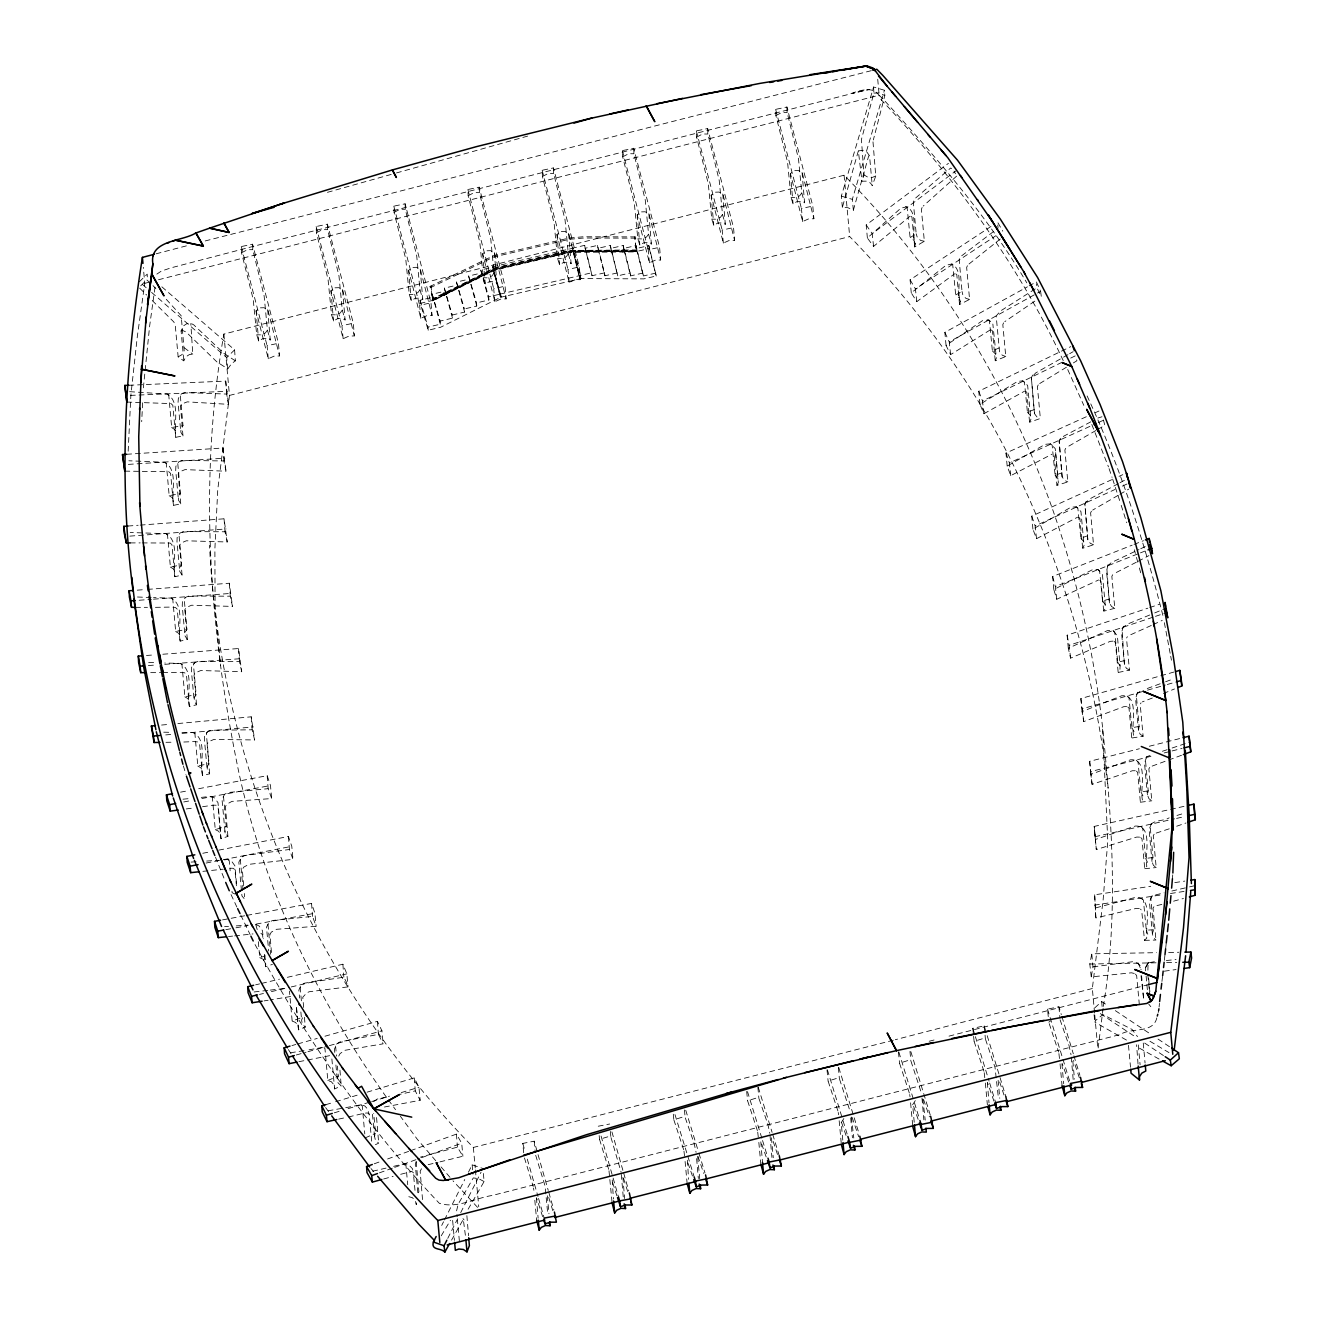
<?xml version="1.0" encoding="UTF-8"?>
<svg xmlns="http://www.w3.org/2000/svg" width="1318" height="1318" viewBox="0 0 1318 1318"><rect width="100%" height="100%" fill="white"/><g stroke="black" fill="none" stroke-linecap="round" stroke-linejoin="round"><path stroke-width="0.75" stroke-dasharray="5 3.75" d="M1138.027 1064.054L1136.594 1044.779M183.828 742.018L194.405 741.589L197.782 741.952L199.562 743.583L202.511 775.561L209.644 773.831L207.223 770.14L207.305 766.203L209.035 763.567L206.333 733.615L207.288 732.017M1139.296 908.629L1136.462 908.349L1095.851 917.971L1094.681 894.807L1150.746 886.273M1112.705 574.763L1111.848 576.345L1114.797 608.29L1111.601 606.577L1109.443 603.001L1106.725 566.954L1111.255 562.605L1138.95 549.573M1113.051 641.125L1110.283 641.339L1070.562 658.143L1068.288 648.258L1107.482 630.581L1113.002 630.597L1117.367 635.853L1120.086 665.903L1119.938 669.857L1118.175 672.46L1129.427 670.154L1126.495 638.209L1127.351 636.693M142.212 542.901L170.17 543.049L171.95 544.729L174.899 576.707L182.065 575.076L179.709 571.353L179.891 567.415L181.67 564.812L178.984 534.844L179.94 533.279M155.442 607.334L172.032 607.071L175.442 607.483L177.222 609.147L180.171 641.125L187.337 639.51L184.981 635.787L185.163 631.849L186.942 629.246L184.24 599.278L185.212 597.697M162.658 672.641L181.241 672.378L184.635 672.79L186.415 674.454L189.364 706.448L196.53 704.817L194.191 701.094L194.356 697.156L196.151 694.553L193.449 664.585L194.405 663.02M142.608 402.814L141.701 421.678M128.175 451.184L130.877 395.153L137.319 336.469L144.766 283.337L143.316 267.373M124.798 471.136L168.819 471.712L170.599 473.393L173.548 505.371L180.731 503.822L178.441 500.066L178.655 496.145L180.484 493.558L177.782 463.59L178.737 462.025M143.365 387.822L149.642 325.991L155.013 287.209M1172.427 878.678L1172.723 874.888M126.808 402.056L171.027 403.605L172.823 405.318L175.772 437.296L182.988 435.912L180.797 432.106L181.126 428.169L183.021 425.632L180.319 395.664L181.291 394.115M872.994 141.866L875.762 175.937L872.252 185.739L870.605 183.136L866.816 181.143L861.956 181.209L858.347 150.895L842.367 207.371L847.985 207.733L853.356 210.205L868.71 155.853M1134.254 973.442L1131.454 972.799L1091.238 976.902L1092.968 966.868L1091.782 953.82L1156.529 952.667M1159.115 1007.001L1159.445 1003.36M202.511 775.561C199.463 762.661 207.634 740.634 193.631 732.643L179.759 732.544M1126.61 706.596L1123.809 706.679L1083.709 721.589L1082.029 711.605L1121.602 695.789C1140.054 693.96 1130.646 725.312 1133.678 735.51L1131.75 738.031L1143.118 736.235L1140.185 704.306L1141.059 702.823M1129.427 670.154L1126.363 668.275L1124.452 664.585L1121.997 628.554L1126.61 624.452L1152.904 613.694M180.171 641.125C177.37 628.175 185.261 606.313 171.472 598.092L153.531 597.631M189.364 706.448C186.563 693.482 194.454 671.636 180.681 663.415L164.75 663.02M1164.354 960.344L1164.98 954.594M1165.623 948.845L1166.249 943.095M174.899 576.707C172.098 563.742 179.989 541.896 166.216 533.675L130.169 532.505M1094.681 894.807L1095.851 917.971M1103.1 1008.402L1098.174 1047.942M1103.331 1006.359C1118.768 913.638 1111.865 819.598 1102.507 726.646C1093.792 651.586 1076.822 577.712 1051.583 506.474C1008.122 384.889 939.157 273.024 849.154 180.352L844.097 175.212L223.879 334.08C198.375 479.983 209.068 629.773 239.201 774.127C264.836 891.248 318.066 1000.757 387.162 1098.273M1161.949 981.432L1162.641 975.682M173.548 505.371C170.895 492.405 178.622 470.641 164.981 462.288L128.851 460.773M1094.583 1013.064L1092.342 988.516L1103.1 900.243L1107.779 840.966L1102.507 726.646M1135.243 770.733L1132.426 770.733L1092.111 784.375L1090.843 774.341L1130.613 759.778C1148.934 758.476 1139.691 789.498 1142.409 799.779L1140.383 802.234L1137.632 772.348L1136.413 771.129M223.879 334.08L229.464 395.433L217.734 489.851L214.883 549.029L215.081 606.708L220.518 665.59M175.772 437.296C173.432 424.264 180.78 402.731 167.452 394.082L129.148 391.644M1143.118 736.235L1140.169 734.225L1138.472 730.452L1139.147 726.416L1136.264 694.438L1140.943 690.566M1139.576 837.128L1136.759 837.045L1096.312 849.533L1095.39 839.467L1135.309 826.04C1153.497 825.2 1144.403 855.942 1146.841 866.272L1144.732 868.694L1141.981 838.792L1140.762 837.556M1091.238 976.902L1089.805 964.035L1091.782 953.82M922.122 207.486L921.397 209.315L924.346 241.243L914.676 246.96L915.302 243.978C910.771 232.874 919.256 214.175 906.965 206.761L900.837 208.195L867.376 238.014L873.57 246.417L909.898 216.3M1149.757 767.405L1148.868 768.855L1151.8 800.8L1148.95 798.692L1147.401 794.869L1148.225 790.849L1145.358 758.871L1146.792 756.68L1152.673 754.539M1158.209 1012.504L1158.588 1010.708M536.426 1197.765L538.123 1218.178M1154.14 834.212L1153.266 835.628L1156.199 867.573L1153.415 865.382L1151.998 861.511L1152.97 857.507L1150.103 825.546C1153.876 819.466 1163.629 821.427 1169.165 817.835M842.367 207.371L841.345 196.118L873.587 87.004L884.444 90.267L884.806 95.637L873.34 139.955M987.33 1082.424L989.011 1102.853M760.816 1141.849L762.496 1162.278M1095.851 907.855L1135.935 897.261C1153.398 897.196 1145.26 928.02 1146.775 938.086L1144.469 940.36L1141.717 910.458L1140.482 909.14M873.587 87.004L873.9 93.067L861.428 139.51L863.998 174.899L861.956 181.209M967.412 265.725L966.654 267.488L969.587 299.417L959.537 304.557L960.377 301.624C955.912 290.273 964.084 272.2 952.469 264.078L946.176 265.132L911.265 292.876L916.784 301.641L954.66 273.782M853.356 210.205L852.318 199.347L884.444 90.267M1144.469 940.36L1155.968 940.031L1153.398 937.658L1152.344 933.688L1153.645 929.767L1150.779 897.805L1152.229 895.762L1164.041 892.846M1156.809 1017.908C1153.168 1034.037 1130.745 1027.282 1120.448 1034.465L492.553 1195.41C475.254 1197.98 457.082 1208.903 439.372 1203.35C365.729 1125.753 304.787 1036.689 253.995 942.601M922.864 1099.13L925.22 1120.102M468.137 1209.199L484.101 1181.538L483.261 1172.229M851.428 1117.038L853.784 1138.027M375.416 1144.699L378.694 1143.151L375.383 1140.054L374.493 1136.215L375.531 1133.315L373.719 1113.348M568.585 233.368L571.122 263.682L568.14 262.266L563.709 262.381L559.557 264.72L557.58 258.46L554.087 223.055L542.423 176.48L542.159 170.269L553.461 167.93L579.343 266.961L580.398 279.647L574.912 279.877L569.162 282.447L556.954 234.489L560.974 231.556L564.895 231.424L568.816 233.797L580.398 279.647M494.316 252.611L496.853 282.925L493.871 281.525L489.439 281.624L485.288 283.963L483.311 277.703L479.818 242.314L468.154 195.723L467.89 189.512L479.192 187.172L505.074 286.204L506.128 298.889L500.642 299.137L494.893 301.707L482.685 253.731L486.704 250.799L490.625 250.667L494.547 253.04L506.128 298.889M722.775 194.01L725.312 224.324L722.33 222.907L717.898 223.006L713.763 225.345L711.769 219.085L708.277 183.696L696.612 137.121L696.349 130.894L707.651 128.554L733.533 227.602L734.587 240.288L729.101 240.519L723.351 243.089L711.143 195.13L715.18 192.197L719.084 192.066L723.005 194.438L734.587 240.288M267.702 309.664L270.239 339.978L267.257 338.561L262.826 338.677L258.674 341L256.697 334.756L253.204 299.351L241.54 252.776L241.276 246.565L252.578 244.209L278.46 343.257L279.515 355.942L274.029 356.173L268.279 358.743L256.071 310.784L260.091 307.852L264.012 307.72L267.933 310.092L279.515 355.942M334.97 287.818L338.874 287.686L342.565 289.631L345.085 319.944L342.12 318.528L337.688 318.643L333.536 320.966L331.543 314.722L328.05 279.317L316.402 232.742L316.139 226.531L327.424 224.175L353.306 323.223L354.377 335.909L348.891 336.139L343.141 338.71L330.933 290.751L334.953 287.818M420.244 269.267L422.781 299.565L419.799 298.165L415.368 298.263L411.232 300.603L409.239 294.342L405.746 258.938L394.082 212.363L393.818 206.152L405.12 203.812L431.002 302.843L432.057 315.529L426.571 315.776L420.821 318.346L408.613 270.371L412.633 267.439L416.554 267.307L420.475 269.679L432.057 315.529M648.851 213.714L651.372 244.028L648.407 242.611L643.975 242.726L639.823 245.066L637.83 238.805L634.337 203.4L622.673 156.826L622.409 150.614L633.711 148.275L659.593 247.306L660.664 259.992L655.178 260.223L649.428 262.793L637.204 214.834L641.24 211.901L645.161 211.77L649.082 214.142L660.664 259.992M802.069 172.46L804.59 202.774L801.624 201.374L797.192 201.473L793.041 203.812L791.047 197.552L787.554 162.147L775.89 115.572L775.643 109.361L786.928 107.022L812.811 206.053L813.881 218.739L808.395 218.969L802.646 221.556L790.421 173.581L794.457 170.648L798.379 170.516L802.283 172.889L813.881 218.739M338.759 1056.097L340.077 1053.56L345.019 1050.281L383.126 1043.84L378.414 1034.366L339.978 1041.895L336.716 1043.938L334.459 1049.079L335.003 1055.043M323.915 1047.629L324.953 1048.551L327.82 1080.463L331.279 1081.699L334.064 1084.912L334.624 1088.932L341.247 1085.95L338.018 1082.786L337.194 1078.931L338.298 1076.065L337.408 1066.064M1003.624 322.877L1002.817 324.574L1005.766 356.503L995.238 360.819L996.375 357.952L992.849 324.047M303.634 1007.446L302.778 997.265L306.6 992.998L309.17 991.746L348.034 986.885L346.123 981.548L343.85 977.215L304.639 983.129L301.278 985.04L298.856 990.082L299.581 998.039M298.494 1029.819L296.336 1005.832L298.494 1029.819L305.265 1027.117L302.201 1023.822L301.608 1019.934L302.86 1017.101L292.168 1021.071L289.466 991.152M256.071 310.784L258.674 341M330.933 290.751L333.536 320.966M637.204 214.834L639.823 245.066M1038.238 384.889L1037.414 386.536L1040.347 418.481L1029.572 422.238L1030.89 419.421L1027.645 385.466L1022.752 380.803L1017.463 381.479L979.966 404.296L983.887 413.72L1024.547 391.182M408.613 270.371L411.232 300.603M556.954 234.489L559.557 264.72M790.421 173.581L793.041 203.812M482.685 253.731L485.288 283.963M711.143 195.13L713.763 225.345M421.447 1168.753L420.178 1171.372L422.666 1201.242M152.262 300.57L173.795 321.921L175.212 324.838L178.144 356.849L183.828 360.885L185.772 356.881L189.397 354.542L192.774 354.18L190.813 323.52M441.695 1225.46L443.54 1221.786M444.463 1219.957L464.76 1179.528M468.45 1172.18L472.141 1164.832L482.915 1168.506M447.758 1238.376L457 1219.99M460.707 1212.642L481.07 1172.18M1091.436 511.236L1090.612 512.85L1093.545 544.795L1082.655 548.288L1084.071 545.504L1080.941 511.532L1076.147 506.755L1070.793 507.298L1032.917 529.161L1036.525 538.7L1077.613 517.183M1065.718 448.334L1064.878 449.965L1067.827 481.894L1056.921 485.354L1054.169 455.468L1053 454.446M1056.921 485.354L1058.338 482.586L1055.24 448.614L1050.446 443.82L1045.092 444.347L1007.166 466.111L1010.758 475.65L1051.879 454.249M243.665 885.614L242.314 869.55L243.682 867.162L248.838 864.344L292.991 859.352L289.4 849.484L244.901 855.514L241.458 857.244L238.838 862.17L241.952 895.943L244.802 899.387L244.308 893.489M271.475 952.552L269.959 934.511L271.327 932.123L276.483 929.305L316.122 926.29L312.531 916.422L272.546 920.491L269.103 922.221L266.483 927.131L268.691 951.019M1146.363 966.094L1145.375 967.972L1145.919 973.969M1147.896 970.213L1148.077 962.865L1154.667 961.662M227.915 836.386L225.427 806.55L226.795 804.178L231.968 801.377L271.673 798.56L268.147 788.675L228.08 792.53L224.637 794.243L222.001 799.153L225.098 832.927L227.915 836.386L220.996 838.726L218.047 806.748L216.317 805.249L213.005 805.15L202.395 806.764M223.5 796.286L226.202 826.254L224.752 829.006L225.098 832.927M1067.909 354.69L1035.767 372.879L1031.368 377.607L1034.482 413.638L1037.002 417.032L1040.347 418.481M687.419 1160.268L688.573 1179.313M612.244 1179.956L613.414 1199.001M1118.241 483.706L1089.294 499.16L1084.846 503.773L1087.844 539.82L1090.25 543.263L1093.545 544.795M1090.81 421.826L1063.61 436.258L1059.145 440.855L1062.127 476.902L1064.532 480.362L1067.827 481.894M451.547 1240.123L463.31 1219.315L465.715 1237.899M1032.719 375.086L1031.368 377.607L1034.482 413.638M181.126 331.164L182.197 330.208L186.283 332.185L216.844 361.857L227.75 368.875L231.638 363.57L235.378 360.852L234.588 349.863L161.01 286.088M1108.109 564.549L1106.527 571.073L1109.443 603.001M1114.797 608.29L1103.693 611.19L1105.291 608.488L1105.176 604.55L1102.441 574.5L1097.861 569.475L1092.408 569.738L1053.807 589.541L1056.756 599.262L1098.619 579.969M441.233 1235.823L450.476 1220.237M373.702 1101.551L377.162 1099.08L388.645 1096.675M1126.478 1040.083L1096.246 1022.966L1094.863 1022.043L1095.95 1020.198L1102.853 1014.58L1131.997 1029.391L1137.533 1036.656M1086.213 501.285L1084.846 503.773L1087.844 539.82M1060.512 438.367L1059.145 440.855L1062.127 476.902M1123.414 626.231L1121.536 632.656L1124.452 664.585M1137.698 692.197L1135.572 698.524L1138.472 730.452M1146.792 756.68L1144.502 762.941L1147.401 794.869M1153.925 906.751L1153.036 908.086L1155.968 940.031M1151.537 823.388L1149.098 829.582L1151.998 861.511M1152.229 895.762L1149.428 901.759L1152.344 933.688M252.578 244.209L252.776 249.695L264.144 296.056L267.439 330.126L265.379 332.96L261.261 334.887L256.697 334.756M327.424 224.175L327.638 229.662L338.99 276.022L342.285 310.092L340.242 312.926L336.123 314.854L331.543 314.722M405.12 203.812L405.318 209.298L416.686 255.659L419.981 289.729L417.921 292.563L413.803 294.491L409.239 294.342M479.192 187.172L479.39 192.659L490.757 239.003L494.052 273.09L491.993 275.923L487.874 277.851L483.311 277.703M553.461 167.93L553.659 173.416L565.027 219.76L568.322 253.83L566.262 256.664L562.143 258.592L557.58 258.46M633.711 148.275L633.925 153.761L645.276 200.105L648.571 234.176L646.512 237.009L642.41 238.937L637.83 238.805M707.651 128.554L707.848 134.041L719.216 180.401L722.511 214.472L720.452 217.305L716.333 219.233L711.769 219.085M786.928 107.022L787.143 112.508L798.494 158.852L801.789 192.939L799.729 195.772L795.627 197.684L791.047 197.552M843.866 1118.537L841.214 1122.606L843.009 1142.574M915.302 1100.629L912.649 1104.698L914.264 1122.672M140.713 285.841L146.726 279.861L151.619 284.177M1147.368 964.232L1148.802 962.404M156.842 274.111L161.389 271.063L171.356 267.752L255.445 245.807L848.94 94.319C859.946 90.267 876.025 84.451 880.605 99.081C954.117 176.777 1018.122 263.979 1063.478 361.148M227.75 368.875L226.712 357.623L234.588 349.863M139.329 281.755L147.221 274.128L147.369 279.795M1094.846 1007.792L1101.667 1001.548L1108.504 1006.095M956.621 176.134L923.21 206.069M241.54 252.776L247.537 249.662L252.776 249.695M316.402 232.742L322.383 229.629L327.638 229.662M394.082 212.363L400.079 209.249L405.318 209.298M468.154 195.723L474.151 192.609L479.39 192.659M542.423 176.48L548.42 173.366L553.659 173.416M622.673 156.826L628.67 153.712L633.925 153.761M696.612 137.121L702.609 133.991L707.848 134.041M775.89 115.572L781.887 112.458L787.143 112.508M1000.28 239.019L968.549 264.374M867.376 238.014L866.19 224.966L948.466 163.333M873.57 246.417L872.219 233.698L956.011 170.796M683.647 1149.658L673.844 1119.806L683.004 1116.939L685.129 1117.4L694.075 1143.151L696.085 1152.344M757.389 1130.63L747.603 1100.777L756.746 1097.91L758.888 1098.372L767.834 1124.122L769.827 1133.315M837.902 1110.926L828.099 1081.073L837.26 1078.206L839.385 1078.668L849.764 1110.316M909.338 1093.017L899.535 1063.165L908.695 1060.298L910.837 1060.759L921.2 1092.408M983.903 1071.205L974.101 1041.352L983.261 1038.485L985.386 1038.946L995.024 1067.382L998.418 1098.059M1048.799 1022.208L1050.364 1021.104M1034.811 301.147L1004.81 321.625M608.685 1169.297L599.525 1139.296L608.718 1136.544L610.86 1137.039L621.107 1172.147M911.265 292.876L910.095 279.811L992.405 225.526M916.784 301.641L915.417 288.906L995.914 235.708M1035.207 288.922L1000.461 311.015L996.177 315.99L999.571 352.005L1002.306 355.234L1005.766 356.503M915.302 243.978L913.852 240.288L910.112 237.602L916.175 233.78L913.308 201.802L914.494 198.985L950.591 168.061L951.629 168.49M1066.394 367.261L1039.457 383.703M1073.379 362.928L1076.872 360.77L1076.707 359.699M636.001 250.404L570.101 250.338L494.497 268.213L432.222 298.988L432.666 300.949L494.893 270.108L570.43 252.413L636.33 251.886L635.951 249.926L570.035 250.519L494.563 268.032L432.255 299.499M1118.125 495.354L1092.671 510.082M1119.888 494.316L1128.719 489.126M1095.966 430.475L1066.954 447.181M1097.729 429.437L1104.797 425.302L1103.413 419.865M1069.639 353.685L1073.132 351.692M178.144 356.849L182.016 354.624L184.207 350.983L181.192 315.76L165.788 298.774M990.279 329.895L950.607 354.608L946.044 345.415L982.602 320.587L989.077 320.027L992.849 324.03M950.607 354.608L949.24 341.856L1040.643 291.327L1036.393 281.871L1029.21 285.825M946.044 345.415L944.858 332.367L1027.414 286.83M1120.003 482.734L1127.038 478.912M960.377 301.624L959.207 297.835L955.682 294.919L962.025 291.476L959.158 259.498L960.394 256.763L998.039 228.096L997.561 222.132L1002.767 231.177M1097.878 418.02L1102.029 416.752M1136.297 562.242L1113.957 573.692M1138.109 561.303L1148.901 555.636M858.347 150.895L863.471 150.252L866.832 151.982L869.55 155.837L872.252 185.739M429.701 286.616L493.294 255.791L568.832 238.097L583.396 236.762L636.1 236.894M430.08 287.835L493.624 257.026L569.178 239.332L583.709 238.014L636.413 238.146M436.538 297.588L432.288 299.73L431.035 285.957L432.666 300.949M444.841 293.436L494.563 268.872L570.101 251.178L636.017 250.651L634.765 236.894L636.33 251.886M432.601 300.207L494.827 269.449L570.43 251.573L636.264 251.161M432.65 300.718L491.746 271.129L494.893 269.267L494.563 268.032M493.08 267.06L493.278 270.174L432.584 300.438L420.261 303.371L428.202 330.241L440.525 327.292L501.202 297.028L493.08 267.06L480.757 269.992L488.879 299.977L476.556 302.909L476.737 306.023L464.414 308.956L464.595 312.069L452.272 315.018L452.469 318.132L440.146 321.065L440.327 324.179L428.004 327.128L428.202 330.241M979.966 404.296L978.78 391.248L1070.76 346.634M983.887 413.72L982.503 400.969L1061.501 362.549M1070.694 358.084L1076.196 355.415M1140.745 548.716L1147.929 545.257M1151.306 625.457L1128.62 635.671M1153.135 624.617L1162.262 620.383M1036.525 538.7L1035.141 525.931L1114.946 489.505M1122.376 486.111L1129.79 482.734M1032.917 529.161L1031.747 516.129L1111.634 479.736M1119.064 476.342L1122.788 474.661M1007.166 466.111L1005.996 453.062L1087.828 416.06M1095.274 412.682L1098.998 411.002M1010.758 475.65L1009.374 462.898L1096.691 423.309M1098.537 422.468L1104.122 419.931M987.775 319.631L989.439 320.917L992.388 350.901L999.044 347.968M365.152 1137.912L375.531 1133.315M875.762 175.937L872.351 177.419L867.755 177.156L863.998 174.899M327.82 1080.463L338.298 1076.065M1154.716 612.936L1165.656 608.356M1152.344 698.029L1142.344 701.868M1163.415 693.499L1174.486 688.952M1056.756 599.262L1055.356 586.494L1138.554 553.609M1140.449 552.868L1148.011 549.886M1053.807 589.541L1052.621 576.493L1132.129 545.174M1134.024 544.416L1143.48 540.693M439.965 1161.866L462.898 1156.248L457.412 1147.138L420.376 1157.138M1022.752 380.803L1024.465 382.154L1027.414 412.155L1034.235 409.585M1181.488 755.296L1151.042 766.499M1147.237 688.507L1163.794 682.411M1165.639 681.736L1173.004 679.034M374.23 1163.794L379.963 1161.718M387.607 1158.967L408.629 1151.372M410.541 1150.68L456.44 1134.106L461.712 1143.217L462.898 1156.248M379.386 1172.872L392.78 1168.045M394.708 1167.353L419.585 1158.39M421.513 1157.698L461.712 1143.217M1076.147 506.755L1077.86 508.138L1080.809 538.156L1087.712 535.751M1169.247 828.808L1155.441 833.338M1176.694 826.221L1185.986 822.992M1050.446 443.82L1052.159 445.204L1055.108 475.221L1062.028 472.832M264.44 954.743L265.544 966.72L272.447 964.364M1068.288 648.258L1067.119 635.21L1147.797 608.191M1149.724 607.549L1159.329 604.336M1070.562 658.143L1069.162 645.342L1153.596 616.989M1155.507 616.346L1167.023 612.475M1162.41 751.276L1170.203 748.673M1172.147 748.014L1189.676 742.149M384.428 1107.005L420.162 1100.299L415.269 1090.909L400.128 1094.27M258.328 941.711L259.761 957.675L265.215 955.945M211.325 796.715L212.396 797.736L215.279 829.632L226.202 826.254M873.9 93.067L879.864 93.051L884.806 95.637M1092.342 988.516L895.317 1039.704M1176.974 815.447L1184.8 813.058M325.777 1104.682L333.635 1102.309M335.612 1101.716L359.204 1094.566M367.079 1092.177L414.28 1077.893L418.976 1087.251L420.162 1100.299M334.278 1112.82L340.192 1111.041M348.067 1108.669L369.732 1102.128M371.709 1101.535L389.436 1096.181M401.249 1092.606L418.976 1087.251M1097.861 569.475L1099.607 570.941L1102.54 600.975L1109.591 598.932M1083.709 721.589L1082.292 708.787L1145.54 690.698M1147.517 690.138L1165.31 685.047M1167.287 684.487L1177.172 681.67M1082.029 711.605L1080.859 698.556L1173.844 672.065M291.937 1045.569L295.825 1044.466M297.769 1043.922L317.21 1038.419M324.969 1036.212L377.442 1021.351L381.923 1030.791L383.126 1043.84M296.303 1054.977L306.04 1052.242M307.984 1051.682L327.441 1046.195M329.385 1045.635L381.923 1030.791M327.441 192.329L394.494 173.498M396.471 172.938L530.594 135.276M1161.817 904.428L1155.227 905.977M1173.613 901.183L1183.449 898.481M383.686 1178.984L393.126 1176.381M400.672 1174.305L411.743 1171.422L413.358 1172.69L415.203 1192.675M443.935 295.133L443.491 293.041L445.5 292.497L445.846 293.617L443.853 294.145L443.935 295.133L445.945 294.606L445.5 292.497M443.589 294.029L445.599 293.502L445.945 294.606M156.15 253.797L187.551 245.56M205.213 240.947L872.813 70.282M144.766 283.337L148.687 282.316M158.506 279.745L879.172 95.209L885.152 101.305C936.95 158.127 987.577 216.416 1026.804 282.859M229.464 395.433L849.682 236.565L854.739 241.705C922.551 312.877 980.625 393.374 1021.845 482.833C1067.003 579.014 1096.049 682.444 1108.092 787.999M322.597 1047.415L306.287 1050.281M290.619 996.49L270.124 999.95M929.206 1041.253L937.131 1039.21M949.026 1036.129L1149.181 984.431M893.324 1040.215L473.36 1147.451C316.254 987.001 220.304 769.877 209.513 545.355M1092.111 784.375L1090.711 771.574L1154.271 755.461M1164.189 752.94L1170.153 751.441M1172.147 750.931L1182.065 748.426M1090.843 774.341L1089.673 761.31L1139.362 748.756M1149.312 746.252L1181.109 738.212M476.737 306.023L468.615 276.055L480.938 273.106M464.595 312.069L456.489 282.101L468.813 279.169M452.469 318.132L444.347 288.148L456.671 285.215M440.327 324.179L432.205 294.211L444.545 291.278M420.261 303.371L420.08 300.257L432.403 297.324M488.879 299.977L488.681 296.847L501.005 293.914M428.169 1164.667L438.004 1162.328M255.643 984.826L259.597 983.887M261.59 983.409L279.432 979.192M287.357 977.33L342.894 964.216L346.848 973.854L348.034 986.885M259.481 994.415L263.452 993.492M271.393 991.614L289.268 987.413M291.245 986.935L346.848 973.854M492.718 266.829L573.264 248.13L580.645 275.396L580.991 278.609L500.445 297.324L492.718 266.829L500.445 297.324M493.047 270.058L573.594 251.343L573.264 248.13M500.099 294.112L580.645 275.396M1171.883 891.017L1187.584 887.36M1189.544 886.899L1195.442 885.531M655.804 273.09L643.415 275.956L636.462 248.492L648.851 245.626L656.232 276.006L643.843 278.872L579.673 278.576L572.292 248.196L584.681 245.346L592.079 275.726L604.468 272.859L597.515 245.395L585.126 248.262L592.079 275.726M617.302 272.925L604.913 275.775L597.96 248.311L610.349 245.461L617.747 275.841L630.136 272.974L623.183 245.51L610.794 248.377L617.747 275.841M642.97 273.04L630.581 275.89L623.628 248.427L636.017 245.576L643.415 275.956M648.851 245.626L649.296 248.542L636.891 251.408L572.72 251.112M579.673 278.576L579.245 275.66L591.634 272.81M1113.002 630.597L1114.781 632.146L1117.713 662.18L1124.88 660.532M372.697 1171.191L386.026 1168.11M393.637 1166.348L404.824 1163.547L408.596 1164.601L412.485 1168.769L413.358 1172.69M1183.976 806.369L1094.22 826.419L1096.312 849.533M1094.896 836.732L1174.602 818.84M1176.595 818.396L1184.569 816.6M338.677 1119.114L346.436 1117.417M348.38 1116.989L364.394 1113.199L367.541 1112.936L369.188 1114.27L371.956 1144.255M193.845 733.006L194.949 734.11L197.815 766.022L209.035 763.567M802.646 221.556L801.443 208.491L812.811 206.053M621.948 250.025L623.991 249.596L624.271 250.717L624.353 251.705L622.327 252.15L621.948 250.025L622.047 251.03L624.073 250.585L623.991 249.596M624.271 250.717L622.228 251.161L622.327 252.15M723.351 243.089L722.165 230.04L733.533 227.602M649.428 262.793L648.225 249.745L659.593 247.306M569.162 282.447L567.976 269.399L579.343 266.961M494.893 301.707L493.706 288.658L505.074 286.204M420.821 318.346L419.635 305.298L431.002 302.843M343.141 338.71L341.939 325.661L353.306 323.223M268.279 358.743L267.093 345.695L278.46 343.257M1048.255 1016.606L1047.53 1009.143L1058.914 1006.771L1061.303 1014.613M974.101 1041.352L972.816 1028.287L984.2 1025.915L1005.815 1096.444M166.43 534.054L167.534 535.174L170.401 567.069L181.67 564.812M171.702 598.471L172.806 599.591L175.673 631.503L186.942 629.246M180.895 663.794L181.999 664.898L184.882 696.81L196.151 694.553M298.939 1061.682L330.011 1055.603M202.791 853.273L210.765 851.708M218.722 850.143L288.444 836.485L291.789 846.321L292.991 859.352M206.053 863.059L291.789 846.321M598.257 1126.215L609.674 1124.007M523.691 1152.756L522.785 1143.414L534.202 1141.19L548.239 1190.401M165.195 462.667L166.315 463.788L169.182 495.7L180.484 493.558M180.55 792.167L188.606 790.635M198.688 788.708L267.192 775.676L270.487 785.512L271.673 798.56M183.746 801.97L191.818 800.438M201.901 798.527L270.487 785.512M222.594 919.865L244.835 915.763M246.861 915.384L311.575 903.423L314.92 913.259L316.122 926.29M225.839 929.651L233.945 928.169M235.971 927.79L248.113 925.549M256.219 924.066L314.92 913.259M1127.187 696.052L1128.982 697.683L1131.898 727.734L1139.147 726.416M328.1 1110.794L343.767 1108.026M345.728 1107.68L361.132 1104.715L364.822 1105.967L367.294 1108.702L369.188 1114.27M167.683 394.461L168.803 395.614L171.669 427.526L183.021 425.632M224.208 859.88L227.998 859.418L231.49 861.049L234.884 865.778L236.696 885.729M290.471 1052.785L304.31 1050.594M264.144 1000.889L268.131 1000.263M1094.434 905.136L1162.46 894.724M1170.466 893.505L1184.47 891.363M1136.231 760.222L1138.027 761.903L1140.943 791.953L1148.225 790.849M1174.783 882.615L1184.783 881.099M1164.354 971.185L1176.035 969.554M186.299 808.939L194.356 807.852M1140.383 802.234L1151.8 800.8M1140.943 826.617L1142.739 828.347L1145.655 858.413L1152.97 857.507M254.127 991.96L268.229 990.329M270.256 990.098L284.358 988.484M209.644 773.831L207.14 744.011L208.557 741.77L213.862 739.431L254.638 739.958L252.183 729.793L211.045 730.271L207.486 731.688L204.537 736.334L204.488 740.337L207.223 770.14M202.906 871.346L223.286 869.172M228.525 936.538L232.594 936.093M234.637 935.879L252.974 933.918M183.021 799.202L191.126 798.395M201.275 797.39L211.16 796.352L214.636 798L218.014 802.728L220.996 838.726M1166.315 960.509L1176.035 959.553M182.065 575.076L179.561 545.273L180.994 543.049L186.316 540.792L227.24 541.978L224.999 531.78L183.713 531.582L180.121 532.95L177.123 537.546L176.991 541.55L179.709 571.353M187.337 639.51L184.817 609.69L186.25 607.483L191.571 605.226L232.512 606.412L230.271 596.197L188.985 596.016L185.377 597.367L182.395 601.98L182.246 605.967L184.981 635.787M196.53 704.817L194.026 674.997L195.459 672.79L200.781 670.533L241.705 671.719L239.464 661.521L198.178 661.323L194.586 662.674L191.588 667.287L191.456 671.29L194.191 701.094M1144.732 868.694L1156.199 867.573M161.587 725.048L169.742 724.307M177.881 723.549L251.227 716.811L254.638 739.958M165.722 734.917L173.894 734.175M182.049 733.418L253.435 726.926M180.731 503.822L178.227 474.019L179.66 471.811L184.998 469.62L226.021 471.201L223.912 460.971L182.527 460.377L178.918 461.695L175.887 466.275L175.706 470.262L178.441 500.066M127.912 526.047L138.143 525.272M140.186 525.124L224.06 518.798L227.24 541.978M129.807 536.129L226.053 528.946M137.27 590.167L145.458 589.541M147.501 589.393L229.316 583.231L232.512 606.412M139.164 600.25L151.455 599.328M153.498 599.179L231.309 593.38M146.479 655.474L154.651 654.848M162.839 654.239L238.525 648.538L241.705 671.719M148.374 665.557L156.562 664.947M164.75 664.338L240.519 658.687M191.094 862.087L198.886 861.56M206.679 861.049L218.376 860.275M224.587 926.669L228.492 926.406M236.284 925.895L247.965 925.121M126.61 454.282L222.956 448.005L226.021 471.201M182.988 435.912L180.467 406.092L181.917 403.934L187.271 401.858L228.492 404.346L226.663 394.066L185.097 392.566L181.456 393.802L178.358 398.3L178.062 402.303L180.797 432.106M128.357 464.381L224.818 458.17M1141.586 898.25L1143.398 900.079L1146.298 930.162L1153.645 929.767M128.851 385.268L225.707 381.1L228.492 404.346M130.317 395.4L227.289 391.298M1092.968 966.868L1132.656 961.728L1138.258 963.442L1140.367 965.847L1141.042 969.784M570.43 251.573L636.314 251.639M1168.654 952.453L1178.77 952.271M1089.805 964.035L1156.512 962.783M1166.628 962.601L1176.727 962.404M165.969 742.314L173.91 742.182M130.251 542.901L140.219 542.901M135.507 607.334L147.468 607.334M150.697 672.641L160.664 672.641M229.925 868.216L233.22 868.282L234.95 869.781L236.416 885.762M163.729 732.182L171.752 732.363M137.451 597.005L151.521 597.548M148.654 662.394L156.694 662.707M924.346 241.243L920.705 240.486L917.41 237.685L916.175 233.78M969.587 299.417L966.028 298.445L962.964 295.446L962.025 291.476M408.794 1196.695L412.353 1197.683L415.401 1200.698L416.307 1204.652L415.944 1200.665M841.345 196.118L852.318 199.347M292.168 1021.071L295.562 1022.455L298.148 1025.783M235.411 894.247L232.116 892.698L231.754 888.711M255.643 924.379L259.135 926.027L262.529 930.739L263.254 938.729M259.761 957.675L263.056 959.207L265.445 962.667L265.544 966.72M215.279 829.632L218.557 831.197L220.913 834.673M1159.082 1059.079L1138.126 1047.431M197.815 766.022L200.913 767.85L202.873 771.524M1149.955 1041.269L1168.967 1052.604M170.401 567.069L173.465 568.964L175.36 572.655M175.673 631.503L178.721 633.381L180.615 637.088M184.882 696.81L187.93 698.705L189.825 702.395M169.182 495.7L172.213 497.627L174.058 501.334M235.378 360.852L224.159 353.57L193.713 324.838L190.715 323.256L186.827 323.684L183.663 325.777L181.077 330.719L183.828 360.885M1100.299 1013.591L1136.165 1037.414M1144.699 1043.082L1163.481 1055.57M1115.325 1010.642L1151.191 1034.531M1158.011 1039.078L1169.972 1047.036M171.669 427.526L174.635 429.503L176.381 433.26M905.598 206.564L907.146 207.634L910.112 237.602M951.118 263.798L952.733 264.951L955.682 294.919M184.092 347.655L192.774 354.18M910.903 216.284L911.957 217.075L914.676 246.96M484.101 1181.538L478.368 1178.523L473.277 1177.93L458.137 1204.257L456.605 1210.748L457.148 1216.728M955.698 273.814L956.802 274.671L959.537 304.557M991.367 330.011L992.487 330.933L995.238 360.819M1025.668 391.364L1026.821 392.336L1029.572 422.238M1078.734 517.381L1079.903 518.386L1082.655 548.288M142.393 284.424L150.054 291.08M151.586 292.398L226.712 357.623M260.865 933.259L262.595 934.759L262.957 938.745M404.923 1163.909L405.911 1164.783L407.707 1184.717M1099.756 580.233L1100.958 581.304L1103.693 611.19M361.247 1105.077L362.269 1106L364.789 1133.925M1114.221 641.438L1115.423 642.574L1118.175 672.46M228.162 859.781L229.233 860.802L230.139 870.77M255.824 924.742L257.241 929.75M1127.78 706.959L1128.999 708.128L1131.75 738.031M139.642 288.131L146.66 295.034M992.388 350.901L995.601 354.097L996.375 357.952M153.036 285.644L155.87 288.56M477.561 1207.37L452.997 1180.829M1027.414 412.155L1030.379 415.516L1030.89 419.421M1138.258 963.442L1140.251 967.791M435.747 1160.73L417.163 1139.082L400.359 1116.231M441.052 1166.908L451.662 1179.28M371.001 1168.539L373.669 1171.636M1080.809 538.156L1083.676 541.583L1084.071 545.504M1135.424 974.101L1136.643 975.567L1139.411 1005.469M1055.108 475.221L1057.975 478.665L1058.338 482.586M462.98 1218.59L464.068 1219.941M1148.653 1003.986L1150.795 1006.688M388.365 1099.904L395.565 1109.69M325.612 1107.565L329.269 1112.54M1102.54 600.975L1105.176 604.55M866.19 224.966L872.219 233.698M288.378 1049.556L291.657 1054.68M1117.713 662.18L1120.086 665.903M910.095 279.811L915.417 288.906M954.018 171.159L955.517 173.795M1131.898 727.734L1134.057 731.572M342.565 289.631L354.377 335.909M1140.943 791.953L1142.937 795.858M236.878 907.048L230.007 892.401M240.766 915.12L250.107 934.528M1145.655 858.413L1147.517 862.367M944.858 332.367L949.24 341.856M1067.712 369.518L1083.808 405.367M1087.103 395.96C1120.234 466.654 1144.09 541.204 1163.234 616.791M215.493 857.161L225.032 880.754M1091.798 424.495L1108.471 466.885M923.605 1099.558L929.437 1116.84M852.169 1117.466L858.661 1136.676M697.914 1156.199L703.763 1173.481M978.78 391.248L982.503 400.969M1146.298 930.162L1147.797 934.231M1068.651 1082.029L1062.292 1063.725M993.953 1101.173L987.594 1082.869M918.119 1119.344L913.028 1104.682M846.041 1135.441L841.592 1122.59M766.17 1156.957L761.079 1142.294M692.428 1175.986L687.337 1161.323M1031.747 516.129L1035.141 525.931M1005.996 453.062L1009.374 462.898M1109.064 468.631L1112.062 477.38M1049.243 1023.658L1058.601 1052.061M1079.343 1077.811L1073.577 1060.397M1004.003 1095.027L998.879 1079.541M777.505 1154.453L772.364 1138.966M616.89 1195.755L612.145 1181.01M542.621 1216.596L536.673 1198.21M1112.656 479.126L1120.069 501.845M1121.206 505.338L1126.758 522.719M535.701 1155.309L545.075 1186.035L547.711 1213.499M443.491 293.041L443.853 294.145M1060.084 1019.803L1069.03 1045.553L1071.023 1054.746M524.465 1157.929L533.213 1186.497M627.665 1191.456L622.804 1176.018L624.617 1198.573M552.786 1210.583L547.991 1195.031M674.981 1114.567L694.256 1177.155M1061.913 1016.573L1073.313 1053.79M1073.906 1055.751L1079.92 1075.34M1047.53 1009.143L1070.397 1083.478M972.816 1028.287L989.077 1081.106M989.67 1083.066L995.7 1102.622M910.853 1051.649L930.656 1116.297M898.86 1052.044L913.918 1100.958M914.511 1102.919L919.338 1118.57M838.808 1067.596L859.221 1134.205M827.424 1069.952L842.482 1118.867M843.075 1120.827L847.293 1134.518M758.295 1087.301L772.101 1132.36M772.71 1134.32L779.3 1155.87M747.52 1091.617L761.969 1138.571M762.562 1140.531L767.389 1156.183M685.755 1110.25L698.359 1151.388M698.968 1153.349L704.965 1172.938M183.383 765.923L185.937 774.44M493.278 270.174L501.202 297.028M480.757 269.992L488.681 296.847M468.615 276.055L476.556 302.909M456.489 282.101L464.414 308.956M444.347 288.148L452.272 315.018M432.205 294.211L440.146 321.065M420.08 300.257L428.004 327.128M601.074 1136.05L618.537 1196.975M522.785 1143.414L525.025 1151.273M527.282 1159.132L537.991 1196.48M538.551 1198.441L544.186 1218.096M801.789 192.939L804.59 202.774M722.511 214.472L725.312 224.324M648.571 234.176L651.372 244.028M568.322 253.83L571.122 263.682M494.052 273.09L496.853 282.925M419.981 289.729L422.781 299.565M611.931 1131.882L623.15 1171.241M623.711 1173.201L628.768 1190.912M342.285 310.092L345.085 319.944M548.799 1192.362L553.857 1210.072M267.439 330.126L270.239 339.978M1134.37 549.771L1135.375 553.412M1136.462 557.382L1138.637 565.307M1139.362 567.959L1140.861 573.412M1052.621 576.493L1055.356 586.494M573.594 251.343L580.991 278.609M775.643 109.361L801.443 208.491M696.349 130.894L722.165 230.04M622.409 150.614L648.225 249.745M542.159 170.269L567.976 269.399M467.89 189.512L493.706 288.658M393.818 206.152L419.635 305.298M316.139 226.531L341.939 325.661M241.276 246.565L267.093 345.695M649.296 248.542L656.232 276.006M572.292 248.196L579.245 275.66M624.073 250.585L624.353 251.705M1067.119 635.21L1069.162 645.342M1164.354 622.706L1168.852 646.397M1169.214 648.374L1170.335 654.305M1170.714 656.282L1171.455 660.219M1058.914 1053.576L1059.87 1061.863M984.216 1072.72L985.156 1081.007M909.667 1094.533L910.046 1096.84M838.215 1112.441L838.61 1114.748M757.718 1132.146L758.657 1140.432M683.976 1151.174L684.915 1159.461M608.998 1170.812L612.129 1203.07M533.51 1188.012L533.889 1190.302M636.017 245.576L636.462 248.492M630.136 272.974L630.581 275.89M623.183 245.51L623.628 248.427M610.349 245.461L610.794 248.377M604.468 272.859L604.913 275.775M597.515 245.395L597.96 248.311M584.681 245.346L585.126 248.262M1080.859 698.556L1082.292 708.787M1040.643 291.327L1041.302 296.665L1036.904 287.818L1036.558 283.848M1094.072 1014.613L1094.863 1022.043M1089.673 761.31L1090.711 771.574M898.448 1051.962L899.535 1063.165M827.012 1069.87L828.099 1081.073M746.68 1091.436L747.603 1100.777M673.3 1114.204L673.844 1119.806M599.163 1135.556L599.525 1139.296M1141.026 975.732L1143.711 999.835L1141.586 975.798M1128.488 1045.289L1130.514 1067.234M1060.051 1063.857L1062.077 1085.834M985.353 1083.001L987.38 1104.978M910.606 1102.82L912.814 1126.791M839.171 1120.728L841.378 1144.699M758.839 1142.426L760.865 1164.404M685.096 1161.455L687.123 1183.416M534.811 1200.286L536.657 1220.254M331.872 1058.947L334.624 1088.932M300.866 1011.977L301.608 1019.934M1147.863 974.727L1149.51 992.701M1146.116 976.045L1147.566 991.927M1143.266 1043.065L1145.062 1063.033M1138.291 1044.927L1140.103 1064.812M1094.764 1015.107L1097.927 1049.869M1072.836 1061.188L1074.483 1079.162M1058.914 1006.771L1059.919 1017.941M998.138 1080.332L999.769 1098.306M984.2 1025.915L984.892 1033.361M985.057 1035.223L985.386 1038.946M877.722 79.245L879.172 95.209M844.097 175.212L849.682 236.565M909.98 1051.451L910.837 1060.759M838.38 1067.498L839.385 1078.668M771.442 1137.764L773.271 1157.715M757.866 1087.202L758.888 1098.372M697.7 1156.776L699.71 1178.753M684.454 1109.954L685.129 1117.4M610.349 1131.454L610.86 1137.039M547.316 1195.788L548.963 1213.763M534.202 1141.19L535.207 1152.36M473.36 1147.451L475.221 1167.896M475.403 1169.939L478.747 1206.761M466.869 1215.624L468.565 1235.757M457.33 1218.738L459.339 1240.699M372.483 1114.32L374.493 1136.215M335.925 1065.01L337.194 1078.931M264.72 954.693L265.445 962.667M1148.621 978.203L1150.235 996.194M1095.39 839.467L1094.22 826.419L1095.538 841.296M1055.652 452.585L1057.975 478.665M1101.667 1001.548L1102.507 1010.857M1061.913 1063.741L1063.708 1083.709M452.634 1220.419L454.43 1240.37M335.596 1046.097L336.502 1056.08M300.158 987.133L301.591 1003.113M267.966 924.264L270.668 954.232M240.321 859.287L243.023 889.255M1071.237 1057.052L1073.297 1080.892M921.974 1098.009L923.852 1119.855M850.72 1117.895L852.416 1137.78M770.025 1135.622L771.92 1157.484M696.629 1158.621L698.342 1178.49M621.305 1174.437L623.365 1198.293M472.141 1164.832L472.948 1174.173M376.569 1117.549L378.694 1143.151M339.945 1070.2L341.247 1085.95M304.442 1017.282L305.265 1027.117M456.44 1134.106L457.412 1147.138M414.28 1077.893L415.269 1090.909M377.442 1021.351L378.414 1034.366M342.894 964.216L343.85 977.215M288.444 836.485L289.4 849.484M267.192 775.676L268.147 788.675M311.575 903.423L312.531 916.422M251.227 716.811L252.183 729.793M225.707 381.1L226.663 394.066M238.525 648.538L239.464 661.521M222.956 448.005L223.912 460.971M229.316 583.231L230.271 596.197M224.06 518.798L224.999 531.78M416.175 1161.636L415.285 1164.684L418.02 1194.536L418.877 1191.604L416.175 1161.636M1148.077 962.865L1145.375 967.972L1148.077 962.865M862.73 90.744L852.071 93.512L869.155 89.492L862.73 90.744"/><path stroke-width="1.5" d="M1130.696 1069.227L1131.075 1073.231L1139.477 1080.035L1139.493 1076.691L1141.816 1073.116L1145.787 1071.023L1145.243 1065.026M1183.35 754.604L1190.764 751.804L1190.764 750.716L1189.067 736.202L1183.103 737.718M1187.848 822.35L1195.294 819.763L1195.327 818.676L1193.96 804.128L1187.979 805.463M1189.347 896.866L1195.245 895.251L1194.8 879.567L1190.797 880.177M173.07 240.996L175.36 240.222L203.334 246.087L195.789 233.006C182.032 241.705 148.95 239.876 152.872 263.831L145.573 323.289M139.576 409.783L139.642 407.987M140.779 382.665L146.249 316.814M141.586 365.663L138.736 436.67L139.906 506.112M1141.289 746.499L1169.824 758.097L1170.054 762.035L1172.279 824.92L1155.787 991.202L1152.426 999.654L1146.94 1003.426L1094.632 1010.988L1060.759 1017.348M1172.427 878.678L1171.62 888.118M1172.872 872.994L1173.646 852.301M1186.019 951.744L1190.764 891.578M1165.557 914.61L1171.735 847.029M1170.532 861.445L1171.307 852.202M1171.455 850.357L1172.279 824.92L1166.99 711.374M1168.72 920.211L1169.741 908.876M1170.252 903.209L1170.944 895.663M1195.245 895.251L1194.8 879.567M147.484 304.985L151.652 274.045L163.976 295.875L151.57 273.501L152.872 263.831M1167.517 931.628L1168.341 924M1163.168 971.102L1162.641 975.682M1163.547 967.56L1164.14 962.272M1164.98 954.594L1165.623 948.845M1166.249 943.095L1167.105 935.434M1159.626 1001.565L1160.433 994.431M153.168 255.725L153.267 254.885M1161.043 989.093L1161.735 983.343M1185.623 955.764L1174.14 1050.43M1159.972 958.977L1157.501 978.483L1134.749 969.521L1157.468 978.648L1157.253 980.592L1167.155 901.71M1162.031 942.518L1162.278 940.64M1172.773 1054.285L1170.763 1032.323L1183.498 927.79L1189.034 857.606L1186.826 789.218L1182.79 722.231L1173.218 655.985L1160.878 590.826L1140.778 517.644L1122.508 461.531L1100.151 404.675L1080.678 360.885L1037.612 277.538L1000.313 219.068L957.494 160.17L882.796 75.357L876.816 69.261L872.813 70.282M147.616 303.717L151.076 277.274M154.19 254.308L142.41 257.389C124.93 367.557 118.538 480.032 133.036 590.925M1158.588 1010.708L1158.934 1008.781M1183.828 968.466L1189.676 967.643L1191.587 958.021L1190.912 952.057L1184.849 952.156M1189.676 967.643L1188.852 962.189L1190.912 952.057M1157.303 1016.063L1157.781 1014.267M1155.787 991.202L1154.683 994.678M454.611 1242.363L455.336 1250.354L458.812 1249.019L463.376 1249.48L467 1251.886L469.373 1245.658L468.714 1237.734M1153.316 998.105L1154.123 996.26L1147.072 993.261L1151.174 1001.186L1150.103 1002.108M449.636 1243.549L444.858 1252.1C440.871 1247.553 430.904 1250.766 433.391 1242.001L436.159 1236.498M444.858 1252.1L444.051 1245.741L446.835 1240.222M1162.542 1060.99L1171.191 1065.735L1179.33 1058.782L1178.506 1052.72L1171.686 1048.172M687.123 1183.416L689.841 1193.284L691.917 1190.467L696.052 1188.572L700.616 1188.721L700.253 1184.734M760.865 1164.404L763.583 1174.256L765.659 1171.438L769.794 1169.544L774.358 1169.709L773.995 1165.705M841.378 1144.699L844.097 1154.568L846.172 1151.734L850.308 1149.84L854.871 1150.004L854.509 1146.001M912.814 1126.791L915.532 1136.643L917.608 1133.826L921.743 1131.931L926.307 1132.096L925.944 1128.093M987.923 1106.939L990.098 1114.83L992.174 1112.013L996.309 1110.118L1000.873 1110.283L1000.51 1106.28M1062.077 1085.834L1064.796 1095.703L1066.872 1092.869L1071.007 1090.975L1075.57 1091.139L1075.208 1087.136M536.657 1220.254L539.21 1230.172L541.336 1227.371L545.487 1225.526L550.051 1225.74L549.688 1221.753M612.129 1203.07L614.682 1212.972L616.808 1210.188L620.976 1208.342L625.523 1208.557L625.16 1204.553M1152.426 999.654L1151.273 1001.087L1147.072 993.261L1154.173 996.078M1171.191 1065.735L1170.318 1060.1L1178.506 1052.72M189.298 774.045L190.896 772.842L189.215 773.831L188.754 772.447M693.713 1179.626L696.283 1186.892L701.357 1185.08L707.634 1185.014L705.575 1174.898M919.404 1122.985L921.957 1130.267L927.032 1128.439L933.325 1128.389L930.656 1116.297M767.455 1160.598L770.009 1167.88L775.099 1166.051L781.376 1166.002L779.3 1155.87M847.968 1140.894L850.522 1148.176L855.596 1146.347L861.89 1146.298L859.814 1136.165M994.596 1102.985L996.523 1108.454L1001.598 1106.626L1007.875 1106.576L1005.815 1096.444M1069.936 1085.67L1071.221 1089.311L1076.295 1087.482L1082.572 1087.432L1080.513 1077.3M236.268 893.192L251.804 884.131L236.251 893.176L240.502 901.891M272.183 960.624L288.395 951.25L272.134 960.525L251.244 923.934M543.807 1220.254L545.009 1223.911L550.1 1222.165L556.394 1222.181L554.417 1212.033M617.499 1197.584L620.481 1206.728L625.572 1204.981L631.882 1204.998L629.329 1192.889M411.611 1151.52L373.867 1108.883L399.535 1094.484L373.801 1108.817L342.252 1067.778M167.106 243.319L169.05 242.479M1178.16 687.436L1181.851 685.92L1181.34 680.352L1179.775 670.368L1175.821 671.505M509.786 1159.84L458.746 1177.765L443.326 1180.5L438.943 1180.088L435.714 1178.259L417.806 1158.506M1148.011 549.886L1151.784 548.387L1149.164 538.452L1145.375 539.952M468.335 1174.272L586.625 1134.666L731.424 1092.078M381.808 1179.495L372.368 1182.098L366.981 1172.526L366.569 1166.545L372.319 1164.486M372.368 1182.098L371.725 1175.623L377.475 1173.564M223.978 223.121L229.118 232.462L209.595 228.179L284.49 202.89L251.886 213.582M195.542 233.105L209.776 228.113M177.205 239.612L175.574 240.156L203.334 246.087L196.053 232.924M279.894 204.356L392.253 169.973L396.388 177.502L392.451 169.907L476.737 146.562L589.69 118.571L682.576 98.372M1170.763 1032.323L437.807 1220.501C269.465 1046.854 156.743 818.742 131.816 577.284M1165.26 1060.693L1081.748 1082.375M336.733 1119.542L327.029 1121.684L322.218 1111.832L321.839 1105.884L325.777 1104.682M327.029 1121.684L326.403 1115.209L332.317 1113.413M523.592 1155.194L786.418 1077.383M1177.172 681.67L1181.126 680.533L1179.775 670.368M296.978 1062.077L289.136 1063.659L284.54 1053.725L284.161 1047.777L289.993 1046.113M289.136 1063.659L288.527 1057.184L294.359 1055.537M252.479 213.368L274.177 207.288M573.989 123.085L591.733 118.109M726.136 1093.512L778.263 1079.508M867.788 1057.118L859.847 1059.178L896.619 1050.611M1149.181 984.431L1157.105 982.388M769.382 1162.707L705.723 1179M779.333 1160.153L848.957 1142.245M860.901 1139.164L920.59 1123.809M930.541 1121.256L996.194 1104.369M1006.145 1101.815L1071.798 1084.928M783.567 1078.108L853.553 1060.677M447.181 1244.917L544.631 1220.073M554.565 1217.535L620.201 1200.813M630.152 1198.276L695.789 1181.538M1184.058 747.916L1190.006 746.4L1189.067 736.202M804.754 1072.687L888.019 1052.604M262.134 1001.202L252.15 1002.767L248.064 992.652L247.702 986.688L253.649 985.287M247.702 986.688L251.54 996.293L257.504 994.892M1188.556 815.71L1194.536 814.359L1193.96 804.128M609.888 113.974L628.043 109.938M896.471 1050.644L887.195 1032.983L896.537 1050.627L1007.15 1027.348L1099.509 1010.609M915.021 1046.525L933.441 1042.489M656.759 103.743L759.728 83.429L867.013 65.9L873.175 68.108L887.113 86.214M951.86 1038.535L988.714 1031.005M1007.018 1100.365L995.7 1102.622L996.523 1108.454M694.256 1177.155L695.459 1181.076L706.761 1178.803M1081.716 1081.221L1070.397 1083.478L1071.221 1089.311M919.931 1120.531L921.134 1124.435L932.452 1122.178M847.886 1136.478L849.698 1142.344L861.016 1140.086M767.982 1158.143L769.185 1162.048L780.503 1159.791M991.564 1030.429L1044.07 1020.363M700.764 94.682L751.408 85.604M198.837 871.791L190.682 872.664L187.205 862.351L186.859 856.403L194.833 854.838M186.859 856.403L190.105 866.173L198.079 864.624M178.26 810.043L170.203 811.13L166.793 800.8L166.447 794.853L172.493 793.7M166.447 794.853L169.627 804.655L175.673 803.502M618.537 1196.975L619.658 1200.896L631.009 1198.787M555.537 1215.97L544.186 1218.096L545.009 1223.911M226.482 936.752L218.327 937.625L214.85 927.312L214.504 921.364L220.567 920.244M214.504 921.364L217.75 931.151L223.813 930.03M769.663 82.49L773.715 81.798M777.785 81.106L781.838 80.414M824.425 73.149L828.478 72.474M832.531 71.782L836.601 71.09M840.653 70.398L867.013 65.9L810.092 74.648M1118.01 1007.545L1136.511 1004.613M1190.467 890.441L1194.47 889.831M448.482 1179.972L445.781 1180.318L436.192 1162.575L445.731 1180.318M160.005 742.413L154.041 742.512L151.389 725.987L155.475 725.608M151.389 725.987L153.498 736.021L159.61 735.477M130.251 542.901L126.264 542.917L124.123 532.587L123.826 526.343L127.912 526.047M135.507 607.334L131.52 607.334L129.378 597.021L129.098 590.777L133.184 590.464M129.098 590.777L130.976 600.86L135.079 600.547M144.716 672.641L140.729 672.641L138.588 662.328L138.291 656.084L142.377 655.787M138.291 656.084L140.169 666.167L144.272 665.854M122.508 454.545L124.798 471.136L122.508 454.545L126.61 454.282M124.815 385.433L126.808 402.056L124.815 385.433L128.851 385.268M875.449 71.172L874.262 69.36L865.465 65.949L867.013 65.9M1182.79 962.305L1188.852 962.189M373.867 1108.883L411.76 1117.153M209.694 228.146L229.118 232.462L223.961 223.137M433.391 1242.001L444.051 1245.741M865.465 65.949L874.098 69.162M1165.771 700.435L1142.953 691.225L1165.787 700.583M1089.788 408.349L1071.732 366.453L1062.077 362.549L1071.748 366.486M1165.194 1056.69L1170.318 1060.1M429.717 1170.878L408.778 1148.324M434.495 1240.551L418.877 1224.323L377.656 1176.282M384.658 1121.19L395.729 1133.645M878.513 76.082L947.807 157.715L992.635 221.836M940.838 149.577L945.945 155.524M369.683 1166.99L331.708 1115.852M895.713 96.379L891.956 91.914M904.313 106.544L917.69 122.36M927.806 134.321L930.129 137.088M367.508 1101.173L375.679 1111.09M1149.724 544.4L1152.492 553.758L1151.784 548.387M343.504 1069.442L312.959 1025.536M355.234 1084.945L357.87 1088.404L361.61 1086.279L373.752 1108.751M960.377 175.459L961.81 177.485M977.412 199.562L978.253 200.764M313.635 1026.574L272.085 960.443M298.939 1004.118L299.647 1005.189M305.891 1014.745L306.649 1015.898M320.636 1037.299L327.638 1047.991M287.291 1047.843L256.087 995.156M292.744 1056.393L324.393 1105.901M1002.57 237.685L1020.89 267.109M1009.621 249.02L988.335 215.048L1023.74 271.689L1033.674 290.191M1165.656 608.356L1167.748 617.862L1165.079 602.408L1165.474 606.379M277.208 969.01L285.298 982.503M259.086 938.778L263.616 946.34M252.99 989.884L223.302 930.129M366.569 1166.545L371.725 1175.623M1023.74 271.689L1025.19 274.342M646.248 105.951L654.799 121.701L646.281 105.951M1100.398 435.467L1086.642 409.272L1099.097 432.617L1097.449 427.955M1029.951 283.024L1071.732 366.453M1049.457 320.768L1054.449 330.736M229.843 879.88L247.438 916.109M321.839 1105.884L326.403 1115.209M247.109 915.433L252.545 926.603M237.652 908.662L239.991 913.506M250.881 936.142L253.221 940.986M221.556 926.488L194.372 860.357M284.161 1047.777L288.527 1057.184M220.6 858.166L230.815 882.055M229.283 890.754L225.707 882.434M1077.103 378.645L1079.623 384.362M139.576 502.685C149.016 620.218 170.006 738.195 216.168 847.276M211.407 835.596L211.803 836.551M215.79 846.354L225.691 870.654M208.672 840.324L212.083 848.743M212.758 850.44L214.801 855.481M1087.729 403.061C1128.636 501.829 1155.804 606.247 1167.122 712.593M202.132 812.217L203.203 815.002M206.152 822.613L206.646 823.915M203.466 826.847L205.41 831.905M206.695 835.266L207.997 838.643M1072.605 345.744L1074.401 350.572M1081.287 1083.577L1082.572 1087.432M1006.59 1102.721L1007.875 1106.576M931.381 1122.606L933.325 1128.389M859.946 1140.515L861.89 1146.298M779.432 1160.219L781.376 1166.002M705.69 1179.248L707.634 1185.014M186.431 776.137L190.089 787.011M190.698 788.823L194.949 801.492M195.558 803.305L199.216 814.178M199.809 815.99L202.857 825.035M173.284 797.95L193.598 858.463M630.679 1201.126L631.882 1204.998M1074.598 1088.009L1075.57 1091.139M999.901 1107.153L1000.873 1110.283M853.421 1145.309L854.871 1150.004M772.908 1164.997L774.358 1169.709M699.166 1184.025L700.616 1188.721M624.155 1203.828L625.523 1208.557M549.145 1222.593L550.051 1225.74M1129.081 482.668L1129.905 485.568M1128.323 518.468L1131.865 531.286M179.363 750.387L167.963 704.636M179.808 752.117L180.681 755.576M181.554 759.036L182.889 764.226M156.298 731.754L172.625 795.99M166.183 687.98L166.381 688.853M1145.441 581.535L1144.584 577.548M159.939 663.926L155.211 637.961M160.302 665.771L162.46 676.875M162.822 678.721L167.534 702.774M155.903 729.76L143.827 667.929L133.793 599.13M157.995 645.869L158.358 647.698M159.643 654.354L161.093 661.784M162.345 668.259L163.086 672.081M1153.217 621.157L1154.255 626.627M123.826 526.343L126.264 542.917M1156.578 638.785L1165.755 700.27M148.983 596.296L150.713 607.895M147.369 585.39L148.176 590.843M151.273 611.651L152.114 617.285M152.674 621.042L154.651 634.205M1182.839 732.116L1183.696 738.146M1130.333 487.017L1130.482 488.088L1126.511 472.964L1126.874 476.935M921.134 1124.435L921.957 1130.267M849.698 1142.344L850.522 1148.176M769.185 1162.048L770.009 1167.88M695.459 1181.076L696.283 1186.892M1194.536 814.359L1195.294 819.763M619.658 1200.896L620.481 1206.728M1190.006 746.4L1190.764 751.804M1181.126 680.533L1181.851 685.92M145.886 569.228L145.524 565.751M1149.164 538.452L1149.543 542.423M251.54 996.293L252.15 1002.767M143.596 546.196L144.519 556.13M1138.208 1066.048L1139.477 1080.035M465.897 1239.909L467 1251.886M437.807 1220.501L439.817 1242.462M217.75 931.151L218.327 937.625M142.41 257.389L142.954 263.386M190.105 866.173L190.682 872.664M1063.89 1085.702L1064.796 1095.703M989.192 1104.846L990.098 1114.83M914.445 1124.666L915.532 1136.643M843.009 1142.574L844.097 1154.568M762.496 1162.278L763.583 1174.256M688.935 1183.3L689.841 1193.284M613.595 1200.995L614.682 1212.972M538.304 1220.188L539.21 1230.172M169.627 804.655L170.203 811.13M153.498 736.021L154.041 742.512M140.169 666.167L140.729 672.641M130.976 600.86L131.52 607.334M1185.277 750.206L1189.182 815.167L1191.39 883.554M1168.555 728.31L1168.984 735.526M1169.857 749.958L1170.285 757.175M1171.043 769.794L1171.982 786.072M1168.687 738.97L1168.802 740.864M1170.054 762.035L1171.653 804.903M1172.509 798.873L1173.317 830.175M1171.966 815.018L1172.114 819.417M174.717 375.91L141.372 369.221L174.717 375.91M1168.259 888.53L1150.284 881.314L1168.242 888.711M1134.057 539.276L1121.766 534.202L1134.073 539.359"/></g></svg>
